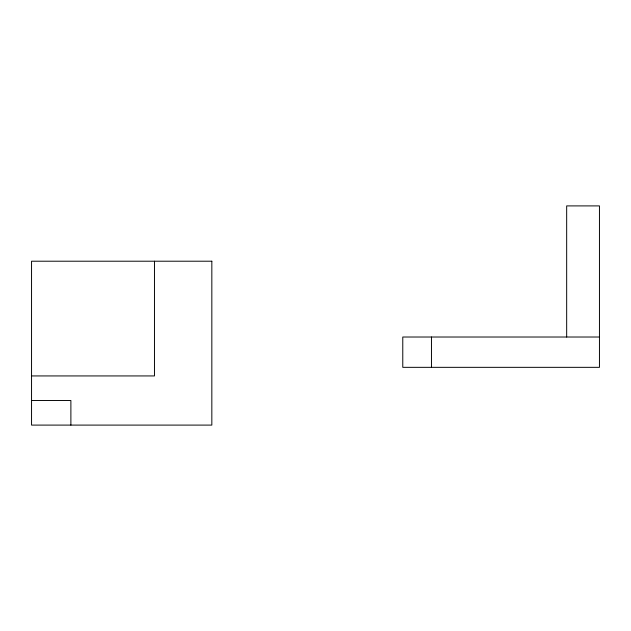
<?xml version="1.0" encoding="UTF-8"?>
<svg xmlns="http://www.w3.org/2000/svg" width="631" height="631" viewBox="0 0 631 631"><rect width="100%" height="100%" fill="white"/><g stroke="black" fill="none" stroke-linecap="round" stroke-linejoin="round"><path stroke-width="0.95" d="M599.45 337.017L402.775 337.017L402.775 367.337L599.45 367.337L599.45 205.903L566.67 205.903L566.67 337.017M31.55 375.934L154.469 375.934L154.469 261.21M31.55 400.519L70.885 400.519L70.885 425.097M431.462 337.017L431.462 367.337M211.835 261.21L31.55 261.21L31.55 425.097L211.835 425.097L211.835 261.21"/></g></svg>
